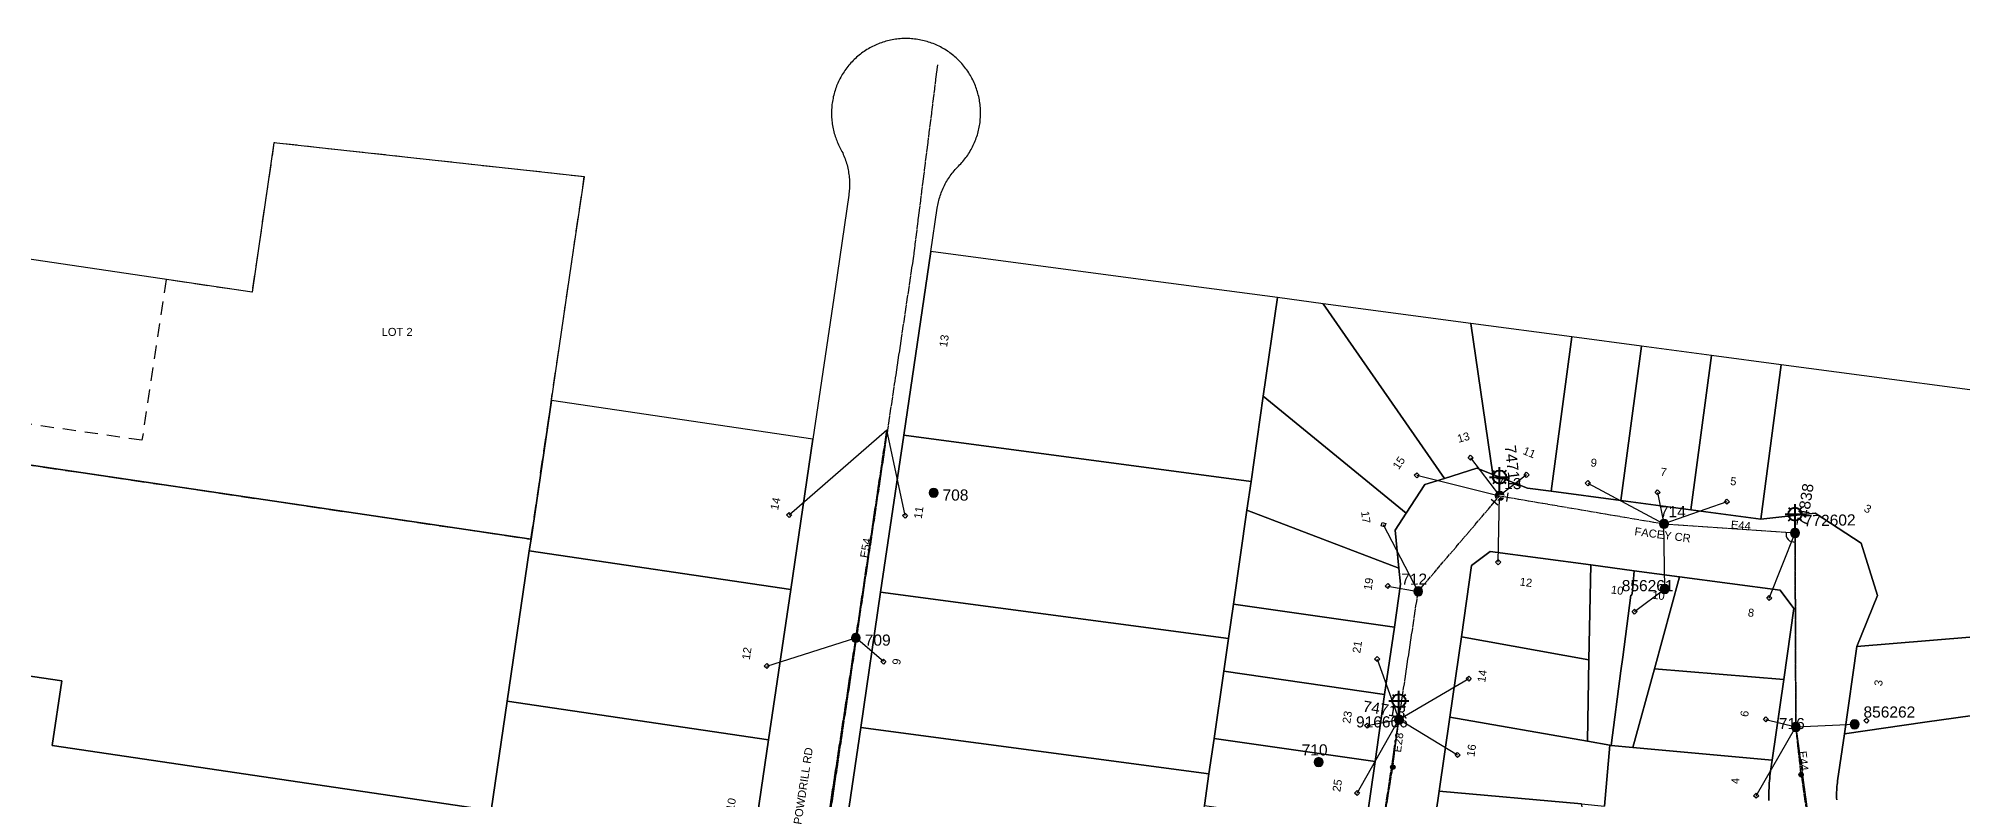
# Model space of a CAD drawing. Header units: metres. Extents: x 303290 to 305422, y 6242588 to 6244350.
# Drawn here: x 304768 to 305200.8, y 6243211.2 to 6243382.2 of the extents above; entities that cross this region are included whole.
import ezdxf
from ezdxf.enums import TextEntityAlignment as Align

# ---------------------------------------------------------------- set-up
doc = ezdxf.new("R2010")
doc.units = ezdxf.units.M
doc.linetypes.add('Cable Exist OH', pattern=[1, 1, 0])
doc.linetypes.add('Dash', pattern=[5, 3, -2])
doc.layers.get('0').update_dxf_attribs({"color": 6})
for name, color, linetype in [('Cadastre Developer_SP_EXT', 9, 'Continuous'), ('Cadastre Land Parcels_SP_EXT', 9, 'Continuous'), ('Cadastre Roads_SP_EXT', 9, 'Continuous'), ('Equip_LV_EXT', 7, 'Continuous'), ('Equip_SP_SL_EXT', 7, 'Continuous'), ('Mains_HV_EXT', 7, 'Continuous'), ('Mains_LV_EXT', 7, 'Continuous'), ('Mains_SL_EXT', 7, 'Continuous'), ('Services_SP_EXT', 7, 'Continuous'), ('SupportsOH_SP_TR_HV_LV_SL_EXT', 7, 'Continuous')]:
    doc.layers.add(name, color=color, linetype=linetype)
doc.styles.add('iecARIAL', font='arial.ttf', dxfattribs={"height": 2})
doc.styles.add('POLE_LABEL', font='arial.ttf')
doc.styles.get("Standard").update_dxf_attribs({"font": 'arial.ttf'})

# ---------------------------------------------------------------- blocks, each defined once
blk = doc.blocks.new('SL_LANTERN_EXT')
at = {"lineweight": 40}
for p, q in [((-1.46, 5.68), (-1.06, 5.28)), ((0, 1.97), (0, 6.47)), ((1.46, 5.68), (1.06, 5.28)), ((-2.25, 4.22), (2.25, 4.22)), ((-1.46, 2.76), (-1.06, 3.16)), ((0, 0), (0, 2.72)), ((1.46, 2.76), (1.06, 3.16))]:
    blk.add_line(p, q, dxfattribs=at)
blk.add_circle((0, 4.22), 1.5, dxfattribs=at)
at = {"style": 'iecARIAL', "flags": 8}
blk.add_attdef('ASSET_NUM', (1.5, 1.5), '', height=2.5, dxfattribs=at)
for tag, p, height, flags in [('OPERATING_VOLTAGE', (0.98, -1.65), 0.2, 9), ('ORIENTATION', (0.98, -1.85), 0.2, 9), ('OWNED_BY', (0.98, -2.05), 0.2, 9), ('STATE', (0.98, -2.25), 0.2, 9), ('CONSTRUCTED_VOLTAGE', (0.98, -0.65), 0.2, 9), ('CONTROL_TYPE', (0.98, -0.85), 0.2, 9), ('LANTERN_PURPOSE', (0.98, -1.05), 0.2, 9), ('LANTERN_TYPE', (0.98, -1.25), 0.2, 9), ('NO_PHASES', (0.98, -1.45), 0.2, 9), ('USAGE', (0.98, -2.45), 0.2, 9), ('CEXIST', (0.98, -2.65), 0.2, 9), ('CNEW', (0.98, -2.85), 0.2, 9), ('CNUMBER', (0.98, -3.05), 0.2, 9), ('CREMOVE', (0.98, -3.25), 0.2, 9), ('CREPLACE', (0.98, -3.45), 0.2, 9), ('LKINGHEIGHT', (0.98, -3.65), 0.2, 9), ('LBRACKET', (0.98, -3.85), 0.2, 9), ('LBRACKETVOCAB', (0.98, -4.05), 0.2, 9), ('LCATEGORY', (0.98, -4.25), 0.2, 9), ('LCHARGE1', (0.98, -4.45), 0.2, 9), ('LNUMBER', (2.18, -3.25), 2.5, 8), ('LCHARGE1PERCENT', (0.98, -4.65), 0.2, 9), ('LCHARGE2', (0.98, -4.85), 0.2, 9), ('LCHARGE2PERCENT', (0.98, -5.05), 0.2, 9), ('LCHARGE3', (0.98, -5.25), 0.2, 9), ('LCHARGE3PERCENT', (0.98, -5.45), 0.2, 9), ('LEXIST', (0.98, -5.65), 0.2, 9), ('LLAMP', (0.98, -5.85), 0.2, 9), ('LLAMPVOCAB', (0.98, -6.05), 0.2, 9), ('LMAST', (0.98, -6.25), 0.2, 9), ('LMASTVOCAB', (0.98, -6.45), 0.2, 9), ('LNEW', (0.98, -6.65), 0.2, 9), ('LANTNUMBER', (0.98, -6.85), 0.2, 9), ('LOUTREACH', (0.98, -7.25), 0.2, 9), ('LOUTREACHVOCAB', (0.98, -7.45), 0.2, 9), ('LRATECODE', (0.98, -7.65), 0.2, 9), ('LREMOVE', (0.98, -7.85), 0.2, 9), ('LREPLACE', (0.98, -8.05), 0.2, 9), ('LTYPE', (0.98, -8.25), 0.2, 9), ('LTYPEVOCAB', (0.98, -8.45), 0.2, 9), ('LEGEND', (0.98, -8.65), 0.2, 9), ('LOCATION', (0.98, -8.85), 0.2, 9), ('STREETNAME', (0.98, -9.25), 0.2, 9), ('SUBURB', (0.98, -9.45), 0.2, 1), ('NOTES', (0.98, -9.05), 0.2, 9)]:
    blk.add_attdef(tag, p, '', height=height, dxfattribs=dict(flags=flags))
blk = doc.blocks.new('CCP_EXT')
blk.add_wipeout([(0, 0.57), (0.57, 0), (0, -0.57), (-0.57, 0)])
blk.add_lwpolyline([(-0.57, 0), (0, 0.57), (0.57, 0), (0, -0.57), (-0.57, 0)])
at = {"flags": 1}
blk.add_attdef('Z', (0, 0), '', height=0.2, dxfattribs=at)
at = {"flags": 9}
for tag, p in [('CCP_TYPE', (0, 0)), ('CONSTRUCTED_VOLTAGE', (0, -0.2)), ('OPERATING_VOLTAGE', (0, -0.6)), ('ORIENTATION', (0, -0.8)), ('OWNED_BY', (0, -1)), ('STATE', (0, -1.8)), ('NO_PHASES', (0, -0.4)), ('USAGE', (0, -1.2)), ('LEGEND', (0, -1.4)), ('LIFE_SUPPORT', (0, -1.6)), ('NOTES', (0, -2))]:
    blk.add_attdef(tag, text='', height=0.2, dxfattribs=at).set_placement(p, align=Align.MIDDLE_LEFT)
blk = doc.blocks.new('POLE_EXT')
blk.add_hatch(color=256).paths.add_polyline_path([(-1, 0, 1), (1, 0, 1)])
blk.add_lwpolyline([(-1, 0, 1), (1, 0, 1)], format="xyb", close=True)
for tag, height, flags, p in [('pNumber', 2.5, 8, (-17.84, 2.07)), ('OWNED_BY', 0.2, 9, (1.35, -0.4)), ('SPECIAL_USE', 0.2, 9, (1.35, -0.8)), ('STATE', 0.2, 9, (1.35, -1)), ('cLV', 0.2, 9, (1.35, -1.4)), ('hDepth', 0.2, 9, (1.35, -1.6)), ('hDia', 0.2, 9, (1.35, -1.8)), ('cHV', 0.2, 9, (1.35, -2)), ('cLinedev', 0.2, 9, (1.35, -3.4)), ('pExisting', 0.2, 9, (1.35, -3.8)), ('pFooting', 0.2, 9, (1.35, -4.4)), ('PARENT', 0.2, 9, (1.35, -0.6)), ('USAGE', 0.2, 9, (1.35, -1.2)), ('LBRACKET', 0.2, 9, (1.35, -2.2)), ('LExisting', 0.2, 9, (1.35, -2.4)), ('LANTNUMBER', 0.2, 9, (1.35, -2.6)), ('LOther', 0.2, 9, (1.35, -2.8)), ('LRemove', 0.2, 9, (1.35, -3)), ('LEGEND', 0.2, 9, (1.35, -3.2)), ('LOCATION', 0.2, 9, (1.35, -3.6)), ('PFNUMBER', 0.2, 9, (1.35, -4)), ('NEWPFNUMBER', 0.2, 9, (1.35, -4.2)), ('pNew', 0.2, 9, (1.35, -4.6)), ('pRelocate', 0.2, 9, (1.35, -5)), ('pRemove', 0.2, 9, (1.35, -5.2)), ('pReplace', 0.2, 9, (1.35, -5.4)), ('pStay', 0.2, 9, (1.35, -5.6)), ('pType', 0.2, 9, (1.35, -5.8)), ('cspan', 0.2, 9, (1.35, -6)), ('STREETNAME', 0.2, 9, (1.35, -6.2)), ('SUBURB', 0.2, 9, (1.35, -6.4)), ('OPERATED_BY', 0.2, 9, (1.36, -7.01)), ('NOTES', 0.2, 9, (1.35, -6.6)), ('MAINTAINED_BY', 0.2, 9, (1.36, -6.81))]:
    blk.add_attdef(tag, text='', height=height, dxfattribs=dict(flags=flags)).set_placement(p, align=Align.MIDDLE_LEFT)
at = {"style": 'POLE_LABEL'}
for tag, height, flags, p in [('STRUCTURE_PLANT_NUMBER', 0.2, 9, (1.35, 0.03)), ('ASSET_NUM', 2.5, 8, (2, 2)), ('STREET_CODE', 0.2, 9, (1.35, -0.2))]:
    blk.add_attdef(tag, text='', height=height, dxfattribs=dict(at, flags=flags)).set_placement(p, align=Align.MIDDLE_LEFT)
at = {"flags": 1}
blk.add_attdef('Z', (1.35, -7.33), '', height=0.2, dxfattribs=at)
blk = doc.blocks.new('End Shackle_EXT')
blk.add_wipeout([(0, 0.25), (1.81, 0.25), (1.82, -0.25), (0, -0.25)])
blk.add_line((1.81, -1), (1.81, 1))
at = {"flags": 1}
blk.add_attdef('Z', (0, 0), '', height=0.2, dxfattribs=at)
at = {"flags": 9}
for tag, p in [('CONNECTOR_TYPE', (0, 0)), ('CONSTRUCTED_VOLTAGE', (0, -0.2)), ('OPERATING_VOLTAGE', (0, -0.6)), ('ORIENTATION', (0, -0.8)), ('OWNED_BY', (0, -1)), ('STATE', (0, -1.2)), ('NO_PHASES', (0, -0.4)), ('USAGE', (0, -1.4)), ('NOTES', (0, -1.6))]:
    blk.add_attdef(tag, text='', height=0.2, dxfattribs=at).set_placement(p, align=Align.MIDDLE_LEFT)
blk = doc.blocks.new('CONNECTOR_NODE_EXT')
h = blk.add_hatch(color=256)
edge = h.paths.add_edge_path()
edge.add_arc((0, 0), 0.5, 0, 360)
blk.add_circle((0, 0), 0.5)
at = {"flags": 1}
blk.add_attdef('Z', (0, 0), '', height=0.2, dxfattribs=at)
at = {"flags": 9}
for tag, p in [('CONNECTOR_TYPE', (0, 0)), ('CONSTRUCTED_VOLTAGE', (0, -0.2)), ('OPERATING_VOLTAGE', (0, -0.6)), ('ORIENTATION', (0, -0.8)), ('SUBTYPE', (0, -1)), ('NO_PHASES', (0, -0.4)), ('USAGE', (0, -1.2)), ('NOTES', (0, -1.4))]:
    blk.add_attdef(tag, text='', height=0.2, dxfattribs=at).set_placement(p, align=Align.MIDDLE_LEFT)

msp = doc.modelspace()

# ---------------------------------------------------------------- linework, layer by layer
at = {"layer": 'Cadastre Developer_SP_EXT', "linetype": 'Dash'}
msp.add_lwpolyline([(304719.71, 6243293.22), (304878.79, 6243269.7), (304890.79, 6243351.14), (304820.99, 6243358.8), (304816.04, 6243325.21), (304796.73, 6243328.06), (304791.3, 6243291.94), (304743.06, 6243298.82), (304733.19, 6243304.7), (304721.63, 6243306.19), (304719.71, 6243293.22)], close=True, dxfattribs=at)
at = {"layer": 'Cadastre Land Parcels_SP_EXT', "linetype": 'Continuous'}
for points in [[(304888.38, 6243334.64), (304890.81, 6243351.14), (304820.99, 6243358.77), (304816.06, 6243325.21), (304726.41, 6243338.46), (304719.72, 6243293.21), (304878.81, 6243269.69), (304883.4, 6243300.86), (304888.38, 6243334.64)], [(305043.53, 6243301.88), (305046.72, 6243324), (305016.5, 6243328.01), (304968.76, 6243334.35), (304962.66, 6243293.05), (305040.77, 6243282.67), (305043.53, 6243301.88)], [(305079.88, 6243281.98), (305084.3, 6243283.38), (305056.99, 6243322.63), (305046.72, 6243324), (305043.53, 6243301.88), (305075.67, 6243275.57), (305079.88, 6243281.98)], [(305090.24, 6243318.21), (305056.99, 6243322.63), (305084.3, 6243283.38), (305091.56, 6243285.68), (305095.19, 6243284.24), (305090.24, 6243318.21)], [(305112.9, 6243315.2), (305090.24, 6243318.21), (305095.19, 6243284.24), (305102.95, 6243281.18), (305108.28, 6243280.47), (305112.9, 6243315.2)], [(305128.61, 6243313.1), (305112.9, 6243315.2), (305108.28, 6243280.47), (305123.99, 6243278.38), (305128.61, 6243313.1)], [(305144.32, 6243311.01), (305128.61, 6243313.1), (305123.99, 6243278.38), (305139.71, 6243276.29), (305144.32, 6243311.01)], [(305160.04, 6243308.92), (305144.32, 6243311.01), (305139.71, 6243276.29), (305155.42, 6243274.2), (305160.04, 6243308.92)], [(305219.99, 6243286.56), (305223.4, 6243300.49), (305160.04, 6243308.92), (305155.42, 6243274.2), (305167.68, 6243275.54), (305178.01, 6243268.79), (305181.7, 6243257.02), (305177.07, 6243245.58), (305210.64, 6243248.33), (305211.3, 6243251.02), (305215.64, 6243268.79), (305219.99, 6243286.56)], [(304942.21, 6243292.2), (304883.4, 6243300.86), (304878.81, 6243269.69), (304878.43, 6243267.09), (304937.24, 6243258.43), (304942.21, 6243292.2)], [(305073.16, 6243271.75), (305075.67, 6243275.57), (305043.53, 6243301.88), (305040.77, 6243282.67), (305039.84, 6243276.24), (305074.03, 6243263.21), (305073.16, 6243271.75)], [(304873.45, 6243233.32), (304878.43, 6243267.09), (304878.81, 6243269.69), (304719.72, 6243293.21), (304712.85, 6243246.82), (304773.27, 6243237.88), (304771.12, 6243223.34), (304869.83, 6243208.74), (304873.45, 6243233.32)], [(305036.8, 6243255.12), (305039.84, 6243276.24), (305040.77, 6243282.67), (304962.66, 6243293.05), (304957.46, 6243257.77), (305035.68, 6243247.37), (305036.8, 6243255.12)], [(305074.4, 6243259.57), (305074.03, 6243263.21), (305039.84, 6243276.24), (305036.8, 6243255.12), (305073.01, 6243249.91), (305074.4, 6243259.57)], [(304937.24, 6243258.43), (304878.43, 6243267.09), (304873.45, 6243233.32), (304932.26, 6243224.65), (304937.24, 6243258.43)], [(305117.22, 6243263.91), (305094.55, 6243266.92), (305090.4, 6243263.78), (305088.1, 6243247.79), (305116.79, 6243242.57), (305117.22, 6243263.91)], [(305126.6, 6243258.11), (305126.96, 6243262.61), (305117.22, 6243263.91), (305116.79, 6243242.57), (305116.43, 6243224.29), (305121.51, 6243223.4), (305121.75, 6243223.38), (305123.98, 6243240.16), (305124.38, 6243243.16), (305126.23, 6243257.14), (305126.47, 6243257.1), (305126.6, 6243258.11)], [(305137.16, 6243261.26), (305126.96, 6243262.61), (305126.6, 6243258.11), (305126.47, 6243257.1), (305126.23, 6243257.14), (305124.38, 6243243.16), (305123.98, 6243240.16), (305121.75, 6243223.38), (305126.69, 6243222.93), (305131.51, 6243240.57), (305137.16, 6243261.26)], [(305162.91, 6243254.15), (305159.8, 6243258.25), (305137.16, 6243261.26), (305131.51, 6243240.57), (305160.6, 6243238.15), (305162.91, 6243254.15)], [(305032.46, 6243224.95), (305034.63, 6243240.04), (305035.68, 6243247.37), (304957.46, 6243257.77), (304952.97, 6243227.4), (305031.31, 6243216.98), (305032.46, 6243224.95)], [(305073.01, 6243249.91), (305036.8, 6243255.12), (305035.68, 6243247.37), (305034.63, 6243240.04), (305070.83, 6243234.83), (305073.01, 6243249.91)], [(304853.54, 6243098.22), (304858.52, 6243132), (304863.5, 6243165.77), (304868.48, 6243199.54), (304869.83, 6243208.74), (304771.12, 6243223.34), (304773.27, 6243237.88), (304712.85, 6243246.82), (304690.67, 6243096.82), (304690.99, 6243094.05), (304691.21, 6243092.11), (304694.03, 6243088.31), (304698.38, 6243086.43), (304848.52, 6243064.15), (304853.54, 6243098.22)], [(305116.79, 6243242.57), (305088.1, 6243247.79), (305085.49, 6243229.69), (305116.43, 6243224.29), (305116.79, 6243242.57)], [(305192.35, 6243228.57), (305206.29, 6243230.56), (305210.64, 6243248.33), (305177.07, 6243245.58), (305174.25, 6243225.98), (305192.35, 6243228.57)], [(305070.83, 6243234.83), (305034.63, 6243240.04), (305032.46, 6243224.95), (305068.66, 6243219.74), (305070.83, 6243234.83)], [(305160.6, 6243238.15), (305131.51, 6243240.57), (305126.69, 6243222.93), (305158, 6243220.05), (305160.6, 6243238.15)], [(304932.26, 6243224.65), (304873.45, 6243233.32), (304869.83, 6243208.74), (304868.48, 6243199.54), (304927.28, 6243190.88), (304932.26, 6243224.65)], [(305121.51, 6243223.4), (305116.43, 6243224.29), (305085.49, 6243229.69), (305083.1, 6243213.09), (305115.1, 6243210.21), (305120.26, 6243209.74), (305121.51, 6243223.4)], [(305025.29, 6243175.18), (305028.11, 6243194.79), (305030.28, 6243209.87), (305031.31, 6243216.98), (304952.97, 6243227.4), (304944.51, 6243170.1), (305023.05, 6243159.66), (305025.29, 6243175.18)], [(305068.66, 6243219.74), (305032.46, 6243224.95), (305031.31, 6243216.98), (305030.28, 6243209.87), (305066.49, 6243204.66), (305068.66, 6243219.74)], [(305098.45, 6243195.54), (305118.13, 6243197.77), (305115.1, 6243210.21), (305083.1, 6243213.09), (305080.28, 6243193.48), (305098.45, 6243195.54)]]:
    msp.add_lwpolyline(points, close=True, dxfattribs=at)
for points in [[(305206.29, 6243230.56), (305192.35, 6243228.57), (305174.25, 6243225.98), (305172.72, 6243215.42), (305172.67, 6243214.99), (305172.62, 6243214.57), (305172.58, 6243214.15), (305172.54, 6243213.72), (305172.52, 6243213.3), (305172.5, 6243212.87), (305172.49, 6243212.45), (305172.49, 6243212.02), (305172.5, 6243211.6), (305172.51, 6243211.17)], [(305157.27, 6243211.01), (305157.26, 6243211.56), (305157.25, 6243212.11), (305157.26, 6243212.66), (305157.27, 6243213.21), (305157.29, 6243213.76), (305157.31, 6243214.3), (305157.35, 6243214.85), (305157.39, 6243215.4), (305157.44, 6243215.94), (305157.5, 6243216.49), (305157.57, 6243217.04), (305157.64, 6243217.58), (305158, 6243220.05), (305126.69, 6243222.93), (305121.75, 6243223.38), (305121.51, 6243223.4), (305120.26, 6243209.74)]]:
    msp.add_lwpolyline(points, dxfattribs=at)
at = {"layer": 'Mains_LV_EXT', "linetype": 'Cable Exist OH'}
for points in [[(304951.88, 6243247.53), (304958.85, 6243294.2)], [(305133.66, 6243273.15), (305163.15, 6243271.11)], [(305163.33, 6243227.52), (305163.15, 6243271.11)], [(304945.09, 6243203.07), (304951.88, 6243247.53)], [(305072.66, 6243218.49), (305074.04, 6243229.16)], [(305164.51, 6243216.78), (305163.33, 6243227.52)], [(305067.94, 6243189.29), (305072.66, 6243218.49)], [(305164.51, 6243216.78), (305169.32, 6243183.79)]]:
    msp.add_lwpolyline(points, dxfattribs=at)
at = {"layer": 'Mains_LV_EXT', "linetype": 'Continuous'}
msp.add_lwpolyline([(305161.17, 6243271.25, 0.544291), (305163.16, 6243269.11)], format="xyb", dxfattribs=at)
at = {"layer": 'Mains_SL_EXT', "linetype": 'Cable Exist OH'}
msp.add_lwpolyline([(305163.15, 6243271.11), (305163.33, 6243227.52), (305169.32, 6243183.79)], dxfattribs=at)

# ---------------------------------------------------------------- block references
at = {"layer": 'Equip_LV_EXT'}
for p in [(305072.66, 6243218.49), (305164.51, 6243216.78)]:
    msp.add_blockref('CONNECTOR_NODE_EXT', p, dxfattribs=at)
at = {"layer": 'Equip_SP_SL_EXT'}
ref = msp.add_blockref('SL_LANTERN_EXT', (305096.69, 6243279.45), dxfattribs=at)
ref.add_attrib('ASSET_NUM', '74717', dxfattribs={"layer": '0', "height": 2.5, "rotation": 276.5469, "style": 'iecARIAL'}).set_placement((305098.19, 6243280.95), align=Align.BOTTOM_RIGHT)
ref = msp.add_blockref('SL_LANTERN_EXT', (305163.15, 6243271.11), dxfattribs=at)
ref.add_attrib('ASSET_NUM', '74838', dxfattribs={"layer": '0', "height": 2.5, "rotation": 81.238, "style": 'iecARIAL'}).set_placement((305164.65, 6243272.61), align=Align.MIDDLE_LEFT)
ref = msp.add_blockref('SL_LANTERN_EXT', (305074.04, 6243229.16), dxfattribs=at)
ref.add_attrib('ASSET_NUM', '74718', dxfattribs={"layer": '0', "height": 2.5, "rotation": 350.613, "style": 'iecARIAL'}).set_placement((305075.54, 6243230.66), align=Align.MIDDLE_RIGHT)
at = {"layer": 'SupportsOH_SP_TR_HV_LV_SL_EXT'}
ref = msp.add_blockref('POLE_EXT', (304969.38, 6243280.13), dxfattribs=at)
ref.add_attrib('ASSET_NUM', '708', dxfattribs={"layer": '0', "height": 2.5, "style": 'POLE_LABEL'}).set_placement((304971.38, 6243280.88), align=Align.TOP_LEFT)
ref = msp.add_blockref('POLE_EXT', (305133.66, 6243273.15), dxfattribs=at)
ref.add_attrib('ASSET_NUM', '714', dxfattribs={"layer": '0', "height": 2.5, "style": 'POLE_LABEL'}).set_placement((305135.66, 6243273.9), align=Align.BOTTOM_CENTER)
ref = msp.add_blockref('POLE_EXT', (305163.15, 6243271.11), dxfattribs=at)
ref.add_attrib('ASSET_NUM', '772602', dxfattribs={"layer": '0', "height": 2.5, "rotation": 1, "style": 'POLE_LABEL'}).set_placement((305165.15, 6243271.86), align=Align.BOTTOM_LEFT)
ref = msp.add_blockref('POLE_EXT', (305078.38, 6243257.98), dxfattribs=at)
ref.add_attrib('ASSET_NUM', '712', dxfattribs={"layer": '0', "height": 2.5, "rotation": 0.039, "style": 'POLE_LABEL'}).set_placement((305080.38, 6243258.73), align=Align.BOTTOM_RIGHT)
ref = msp.add_blockref('POLE_EXT', (305133.82, 6243258.52), dxfattribs=at)
ref.add_attrib('ASSET_NUM', '856261', dxfattribs={"layer": '0', "height": 2.5, "style": 'POLE_LABEL'}).set_placement((305135.82, 6243259.27), align=Align.MIDDLE_RIGHT)
ref = msp.add_blockref('POLE_EXT', (304951.88, 6243247.53), dxfattribs=at)
ref.add_attrib('ASSET_NUM', '709', dxfattribs={"layer": '0', "height": 2.5, "style": 'POLE_LABEL'}).set_placement((304953.88, 6243248.28), align=Align.TOP_LEFT)
ref = msp.add_blockref('POLE_EXT', (305163.33, 6243227.52), dxfattribs=at)
ref.add_attrib('ASSET_NUM', '716', dxfattribs={"layer": '0', "height": 2.5, "rotation": 0.0214, "style": 'POLE_LABEL'}).set_placement((305165.33, 6243228.27), align=Align.MIDDLE_RIGHT)
ref = msp.add_blockref('POLE_EXT', (305055.99, 6243219.61), dxfattribs=at)
ref.add_attrib('ASSET_NUM', '710', dxfattribs={"layer": '0', "height": 2.5, "rotation": 359.9672, "style": 'POLE_LABEL'}).set_placement((305057.99, 6243220.36), align=Align.BOTTOM_RIGHT)

# ---------------------------------------------------------------- texts
at = {"layer": 'Cadastre Developer_SP_EXT'}
msp.add_text('LOT 2', height=1.8, dxfattribs=at).set_placement((304845.2, 6243315.39))
at = {"layer": 'Cadastre Land Parcels_SP_EXT'}
for s, rotation, p in [('13', 81.1794, (304972.38, 6243312.76)), ('13', 15.7295, (305087.45, 6243291.35)), ('11', 337.6746, (305101.75, 6243288.9)), ('15', 55.5857, (305073.98, 6243285.19)), ('9', 352.5971, (305117.07, 6243286.09)), ('7', 352.5939, (305132.77, 6243284.01)), ('5', 352.5938, (305148.48, 6243281.92)), ('14', 78.3354, (304934.37, 6243276.13)), ('11', 81.3096, (304966.68, 6243274.18)), ('3', 332.5356, (305178.48, 6243276.07)), ('17', 277.2085, (305065.53, 6243275.91)), ('19', 81.0825, (305067.87, 6243258.12)), ('12', 352.6751, (305101.13, 6243259.31)), ('10', 352.7793, (305121.65, 6243257.53)), ('10', 352.9716, (305130.94, 6243256.35)), ('8', 352.6748, (305152.44, 6243252.38)), ('21', 80.9949, (305065.33, 6243243.97)), ('12', 81.4014, (304928.01, 6243242.52)), ('9', 81.3398, (304961.82, 6243241.35)), ('14', 81.5353, (305093.44, 6243237.43)), ('3', 81.9235, (305182.7, 6243236.58)), ('23', 81.1225, (305063.08, 6243228.18)), ('6', 81.5576, (305152.57, 6243229.68)), ('16', 81.5377, (305091.01, 6243220.73)), ('25', 81.0953, (305060.84, 6243212.82)), ('4', 89.6738, (305150.6, 6243214.67)), ('10', 78.3961, (304924.4, 6243208.59))]:
    msp.add_text(s, height=1.8, rotation=rotation, dxfattribs=at).set_placement(p)
at = {"layer": 'Cadastre Roads_SP_EXT'}
for s, rotation, p in [('FACEY CR', 352.6308, (305126.95, 6243270.61)), ('POWDRILL RD', 81.3632, (304939.61, 6243205.49))]:
    msp.add_text(s, height=1.8, rotation=rotation, dxfattribs=at).set_placement(p)
at = {"layer": 'Mains_LV_EXT'}
for s, rotation, p in [('E44', 355.1412, (305148.65, 6243272.12)), ('E54', 80.1685, (304954.57, 6243265.37)), ('E28', 82.6815, (305074.5, 6243221.7)), ('E44', 276.2627, (305163.93, 6243222.01))]:
    msp.add_text(s, height=1.8, rotation=rotation, dxfattribs=at).set_placement(p)

# ---------------------------------------------------------------- next in the draw order: block references
at = {"layer": 'Services_SP_EXT'}
for p in [(305090.17, 6243288.02), (305078.05, 6243284.08), (305102.75, 6243284.17), (305116.5, 6243282.29), (305132.24, 6243280.21), (305147.84, 6243278.12), (304936.86, 6243275.16), (304962.96, 6243275.02), (305096.36, 6243264.54), (305071.53, 6243259.18), (305157.35, 6243256.47), (305127.05, 6243253.43), (304931.84, 6243241.2), (304958.09, 6243242.19), (305069.14, 6243242.77), (305089.74, 6243238.38), (305156.6, 6243229.21), (305179.2, 6243228.93), (305066.88, 6243227.82), (305087.24, 6243221.18), (305064.63, 6243212.64), (305154.4, 6243212.06)]:
    msp.add_blockref('CCP_EXT', p, dxfattribs=at)
at = {"layer": 'Services_SP_EXT', "rotation": 297.585228154232}
msp.add_blockref('CCP_EXT', (305070.56, 6243272.97), dxfattribs=at)

# ---------------------------------------------------------------- next in the draw order: linework, layer by layer
at = {"layer": 'Cadastre Roads_SP_EXT', "linetype": 'Continuous'}
for points in [[(304944.51, 6243170.1), (304952.97, 6243227.4), (304957.46, 6243257.77), (304962.66, 6243293.05), (304968.76, 6243334.35), (304970.19, 6243344.09), (304970.25, 6243344.45), (304970.31, 6243344.8), (304970.38, 6243345.15), (304970.46, 6243345.5), (304970.55, 6243345.85), (304970.64, 6243346.2), (304970.74, 6243346.54), (304970.85, 6243346.89), (304970.97, 6243347.23), (304971.09, 6243347.56), (304971.22, 6243347.9), (304971.36, 6243348.23), (304971.51, 6243348.56), (304971.66, 6243348.89), (304971.82, 6243349.21), (304971.98, 6243349.53), (304972.15, 6243349.84), (304972.33, 6243350.15), (304972.52, 6243350.46), (304972.71, 6243350.77), (304972.91, 6243351.07), (304973.12, 6243351.36), (304973.33, 6243351.65), (304973.54, 6243351.94), (304973.77, 6243352.22), (304974, 6243352.5), (304974.23, 6243352.77), (304974.48, 6243353.03), (304974.72, 6243353.29), (304974.97, 6243353.55), (304975.23, 6243353.81), (304975.47, 6243354.07), (304975.72, 6243354.33), (304975.95, 6243354.61), (304976.18, 6243354.88), (304976.41, 6243355.16), (304976.62, 6243355.45), (304976.83, 6243355.74), (304977.04, 6243356.04), (304977.24, 6243356.34), (304977.43, 6243356.64), (304977.62, 6243356.95), (304977.8, 6243357.26), (304977.97, 6243357.57), (304978.13, 6243357.89), (304978.29, 6243358.22), (304978.45, 6243358.54), (304978.59, 6243358.87), (304978.73, 6243359.2), (304978.86, 6243359.54), (304978.98, 6243359.88), (304979.1, 6243360.22), (304979.21, 6243360.56), (304979.31, 6243360.9), (304979.4, 6243361.25), (304979.49, 6243361.6), (304979.57, 6243361.95), (304979.64, 6243362.3), (304979.7, 6243362.66), (304979.76, 6243363.01), (304979.81, 6243363.37), (304979.85, 6243363.74), (304979.88, 6243364.1), (304979.91, 6243364.47), (304979.93, 6243364.83), (304979.94, 6243365.2), (304979.94, 6243365.56), (304979.93, 6243365.93), (304979.92, 6243366.29), (304979.89, 6243366.66), (304979.87, 6243367.02), (304979.83, 6243367.38), (304979.78, 6243367.74), (304979.73, 6243368.11), (304979.67, 6243368.47), (304979.6, 6243368.82), (304979.52, 6243369.18), (304979.43, 6243369.54), (304979.34, 6243369.89), (304979.24, 6243370.24), (304979.13, 6243370.59), (304979.02, 6243370.94), (304978.89, 6243371.28), (304978.76, 6243371.62), (304978.63, 6243371.96), (304978.48, 6243372.29), (304978.33, 6243372.63), (304978.17, 6243372.95), (304978, 6243373.28), (304977.83, 6243373.6), (304977.65, 6243373.92), (304977.46, 6243374.23), (304977.26, 6243374.54), (304977.06, 6243374.85), (304976.86, 6243375.15), (304976.64, 6243375.44), (304976.42, 6243375.73), (304976.19, 6243376.02), (304975.96, 6243376.3), (304975.72, 6243376.58), (304975.48, 6243376.85), (304975.22, 6243377.11), (304974.97, 6243377.37), (304974.71, 6243377.62), (304974.45, 6243377.87), (304974.18, 6243378.1), (304973.91, 6243378.34), (304973.63, 6243378.57), (304973.34, 6243378.79), (304973.05, 6243379), (304972.76, 6243379.21), (304972.46, 6243379.41), (304972.16, 6243379.61), (304971.85, 6243379.8), (304971.54, 6243379.98), (304971.23, 6243380.16), (304970.91, 6243380.33), (304970.59, 6243380.49), (304970.27, 6243380.65), (304969.94, 6243380.8), (304969.61, 6243380.94), (304969.27, 6243381.08), (304968.93, 6243381.2), (304968.6, 6243381.32), (304968.25, 6243381.44), (304967.91, 6243381.54), (304967.56, 6243381.64), (304967.21, 6243381.73), (304966.86, 6243381.81), (304966.51, 6243381.89), (304966.16, 6243381.96), (304965.8, 6243382.02), (304965.44, 6243382.07), (304965.09, 6243382.11), (304964.73, 6243382.15), (304964.37, 6243382.18), (304964.01, 6243382.2), (304963.65, 6243382.22), (304963.29, 6243382.22), (304962.93, 6243382.22), (304962.57, 6243382.21), (304962.21, 6243382.2), (304961.85, 6243382.17), (304961.49, 6243382.14), (304961.13, 6243382.1), (304960.78, 6243382.05), (304960.42, 6243382), (304960.06, 6243381.93), (304959.71, 6243381.86), (304959.36, 6243381.79), (304959.01, 6243381.7), (304958.66, 6243381.61), (304958.32, 6243381.51), (304957.97, 6243381.4), (304957.63, 6243381.28), (304957.29, 6243381.16), (304956.96, 6243381.03), (304956.62, 6243380.89), (304956.29, 6243380.75), (304955.97, 6243380.6), (304955.64, 6243380.44), (304955.32, 6243380.27), (304955, 6243380.1), (304954.69, 6243379.92), (304954.38, 6243379.73), (304954.07, 6243379.54), (304953.77, 6243379.34), (304953.48, 6243379.14), (304953.18, 6243378.93), (304952.9, 6243378.71), (304952.61, 6243378.48), (304952.33, 6243378.25), (304952.06, 6243378.02), (304951.79, 6243377.77), (304951.53, 6243377.52), (304951.27, 6243377.27), (304951.02, 6243377.01), (304950.77, 6243376.75), (304950.53, 6243376.48), (304950.3, 6243376.2), (304950.07, 6243375.92), (304949.85, 6243375.64), (304949.63, 6243375.35), (304949.42, 6243375.05), (304949.22, 6243374.76), (304949.02, 6243374.45), (304948.83, 6243374.14), (304948.65, 6243373.83), (304948.47, 6243373.52), (304948.3, 6243373.2), (304948.13, 6243372.88), (304947.98, 6243372.55), (304947.83, 6243372.22), (304947.69, 6243371.89), (304947.55, 6243371.56), (304947.42, 6243371.22), (304947.3, 6243370.88), (304947.19, 6243370.53), (304947.08, 6243370.19), (304946.99, 6243369.84), (304946.9, 6243369.49), (304946.81, 6243369.14), (304946.74, 6243368.78), (304946.67, 6243368.43), (304946.61, 6243368.07), (304946.56, 6243367.72), (304946.51, 6243367.36), (304946.47, 6243367), (304946.45, 6243366.64), (304946.42, 6243366.28), (304946.41, 6243365.92), (304946.4, 6243365.55), (304946.41, 6243365.19), (304946.42, 6243364.83), (304946.43, 6243364.47), (304946.46, 6243364.11), (304946.49, 6243363.75), (304946.53, 6243363.39), (304946.58, 6243363.03), (304946.64, 6243362.67), (304946.7, 6243362.32), (304946.77, 6243361.96), (304946.85, 6243361.61), (304946.94, 6243361.26), (304947.03, 6243360.91), (304947.13, 6243360.57), (304947.24, 6243360.24), (304947.34, 6243359.92), (304947.46, 6243359.61), (304947.58, 6243359.29), (304947.71, 6243358.98), (304947.84, 6243358.67), (304947.98, 6243358.36), (304948.12, 6243358.06), (304948.28, 6243357.76), (304948.43, 6243357.46), (304948.6, 6243357.14), (304948.76, 6243356.82), (304948.92, 6243356.5), (304949.06, 6243356.17), (304949.2, 6243355.84), (304949.34, 6243355.5), (304949.46, 6243355.17), (304949.58, 6243354.83), (304949.69, 6243354.49), (304949.8, 6243354.14), (304949.89, 6243353.8), (304949.98, 6243353.45), (304950.07, 6243353.1), (304950.14, 6243352.75), (304950.21, 6243352.39), (304950.26, 6243352.04), (304950.32, 6243351.68), (304950.36, 6243351.33), (304950.4, 6243350.97), (304950.42, 6243350.61), (304950.44, 6243350.25), (304950.46, 6243349.89), (304950.46, 6243349.53), (304950.46, 6243349.17), (304950.45, 6243348.81), (304950.43, 6243348.45), (304950.41, 6243348.1), (304950.37, 6243347.74), (304950.33, 6243347.38), (304950.28, 6243347.02), (304947.19, 6243325.98), (304942.21, 6243292.2), (304937.24, 6243258.43), (304932.26, 6243224.65), (304927.28, 6243190.88)], [(305172.51, 6243211.17), (305172.5, 6243211.6), (305172.49, 6243212.02), (305172.49, 6243212.45), (305172.5, 6243212.87), (305172.52, 6243213.3), (305172.54, 6243213.72), (305172.58, 6243214.15), (305172.62, 6243214.57), (305172.67, 6243214.99), (305172.72, 6243215.42), (305174.25, 6243225.98), (305177.07, 6243245.58), (305181.7, 6243257.02), (305178.01, 6243268.79), (305167.68, 6243275.54), (305155.42, 6243274.2), (305139.71, 6243276.29), (305139.71, 6243276.29), (305123.99, 6243278.38), (305108.28, 6243280.47), (305102.95, 6243281.18), (305095.19, 6243284.24), (305091.56, 6243285.68), (305084.3, 6243283.38), (305079.88, 6243281.98), (305075.67, 6243275.57), (305073.16, 6243271.75), (305074.03, 6243263.21), (305074.4, 6243259.57), (305073.01, 6243249.91), (305070.83, 6243234.83), (305068.66, 6243219.74), (305066.49, 6243204.66)], [(305080.28, 6243193.48), (305083.1, 6243213.09), (305085.49, 6243229.69), (305088.1, 6243247.79), (305090.4, 6243263.78), (305094.55, 6243266.92), (305117.22, 6243263.91), (305126.96, 6243262.61), (305137.16, 6243261.26), (305159.8, 6243258.25), (305162.91, 6243254.15), (305160.6, 6243238.15), (305158, 6243220.05), (305157.64, 6243217.58), (305157.57, 6243217.04), (305157.5, 6243216.49), (305157.44, 6243215.94), (305157.39, 6243215.4), (305157.35, 6243214.85), (305157.31, 6243214.3), (305157.29, 6243213.76), (305157.27, 6243213.21), (305157.26, 6243212.66), (305157.25, 6243212.11), (305157.26, 6243211.56), (305157.27, 6243211.01)]]:
    msp.add_lwpolyline(points, dxfattribs=at)
at = {"layer": 'Mains_HV_EXT', "linetype": 'Cable Exist OH'}
msp.add_lwpolyline([(304970.23, 6243376.29), (304964.83, 6243333.28), (304940.59, 6243171.33)], dxfattribs=at)
at = {"layer": 'Mains_LV_EXT', "linetype": 'Cable Exist OH'}
msp.add_lwpolyline([(305074.04, 6243229.16), (305078.38, 6243257.98)], dxfattribs=at)
at = {"layer": 'Mains_SL_EXT', "linetype": 'Cable Exist OH'}
for points in [[(304958.85, 6243294.2), (304951.88, 6243247.53), (304945.09, 6243203.07)], [(305074.88, 6243152.95), (305067.94, 6243189.29), (305074.04, 6243229.16)]]:
    msp.add_lwpolyline(points, dxfattribs=at)
at = {"layer": 'Services_SP_EXT'}
for points in [[(304936.86, 6243275.16), (304958.82, 6243294.29)], [(304962.96, 6243275.02), (304958.82, 6243294.29)], [(305090.17, 6243288.02), (305096.69, 6243279.45)], [(305078.05, 6243284.08), (305096.69, 6243279.45)], [(305102.75, 6243284.17), (305096.69, 6243279.45)], [(305116.5, 6243282.29), (305133.66, 6243273.15)], [(305096.36, 6243264.54), (305096.69, 6243279.45)], [(305132.24, 6243280.21), (305133.66, 6243273.15)], [(305147.84, 6243278.12), (305133.66, 6243273.15)], [(305078.38, 6243257.98), (305070.56, 6243272.97)], [(305127.05, 6243253.43), (305133.82, 6243258.52), (305133.66, 6243273.15)], [(305157.35, 6243256.47), (305163.15, 6243271.11)], [(305071.53, 6243259.18), (305078.38, 6243257.98)], [(304931.84, 6243241.2), (304951.88, 6243247.53)], [(304958.09, 6243242.19), (304951.88, 6243247.53)], [(305069.14, 6243242.77), (305074.04, 6243229.16)], [(305074.04, 6243229.16), (305089.74, 6243238.38)], [(305064.63, 6243212.64), (305074.04, 6243229.16)], [(305066.88, 6243227.82), (305074.04, 6243229.16)], [(305087.24, 6243221.18), (305074.04, 6243229.16)], [(305156.6, 6243229.21), (305163.33, 6243227.52)], [(305154.4, 6243212.06), (305163.33, 6243227.52)], [(305163.33, 6243227.52), (305176.54, 6243228.12)]]:
    msp.add_lwpolyline(points, dxfattribs=at)

# ---------------------------------------------------------------- next in the draw order: block references
at = {"layer": 'SupportsOH_SP_TR_HV_LV_SL_EXT'}
ref = msp.add_blockref('POLE_EXT', (305096.69, 6243279.45), dxfattribs=at)
ref.add_attrib('ASSET_NUM', '713', dxfattribs={"layer": '0', "height": 2.5, "style": 'POLE_LABEL'}).set_placement((305098.69, 6243280.2), align=Align.BOTTOM_CENTER)
ref = msp.add_blockref('POLE_EXT', (305074.04, 6243229.16), dxfattribs=at)
ref.add_attrib('ASSET_NUM', '916606', dxfattribs={"layer": '0', "height": 2.5, "rotation": 0.0176, "style": 'POLE_LABEL'}).set_placement((305076.04, 6243229.91), align=Align.TOP_RIGHT)
ref = msp.add_blockref('POLE_EXT', (305176.54, 6243228.12), dxfattribs=at)
ref.add_attrib('ASSET_NUM', '856262', dxfattribs={"layer": '0', "height": 2.5, "style": 'POLE_LABEL'}).set_placement((305178.54, 6243228.87), align=Align.BOTTOM_LEFT)

# ---------------------------------------------------------------- next in the draw order: block references
at = {"layer": 'Mains_LV_EXT', "rotation": 230.825519343197}
msp.add_blockref('End Shackle_EXT', (305096.69, 6243279.45), dxfattribs=at)

# ---------------------------------------------------------------- next in the draw order: block references
at = {"layer": 'Mains_LV_EXT', "rotation": 350.419988617963}
msp.add_blockref('End Shackle_EXT', (305096.69, 6243279.45), dxfattribs=at)

# ---------------------------------------------------------------- next in the draw order: linework, layer by layer
at = {"layer": 'Mains_LV_EXT', "linetype": 'Cable Exist OH'}
for points in [[(305078.38, 6243257.98), (305096.69, 6243279.45)], [(305096.69, 6243279.45), (305133.66, 6243273.15)]]:
    msp.add_lwpolyline(points, dxfattribs=at)
at = {"layer": 'Mains_SL_EXT', "linetype": 'Cable Exist OH'}
msp.add_lwpolyline([(305074.04, 6243229.16), (305078.38, 6243257.98), (305096.69, 6243279.45)], dxfattribs=at)

doc.saveas('drawing.dxf')
